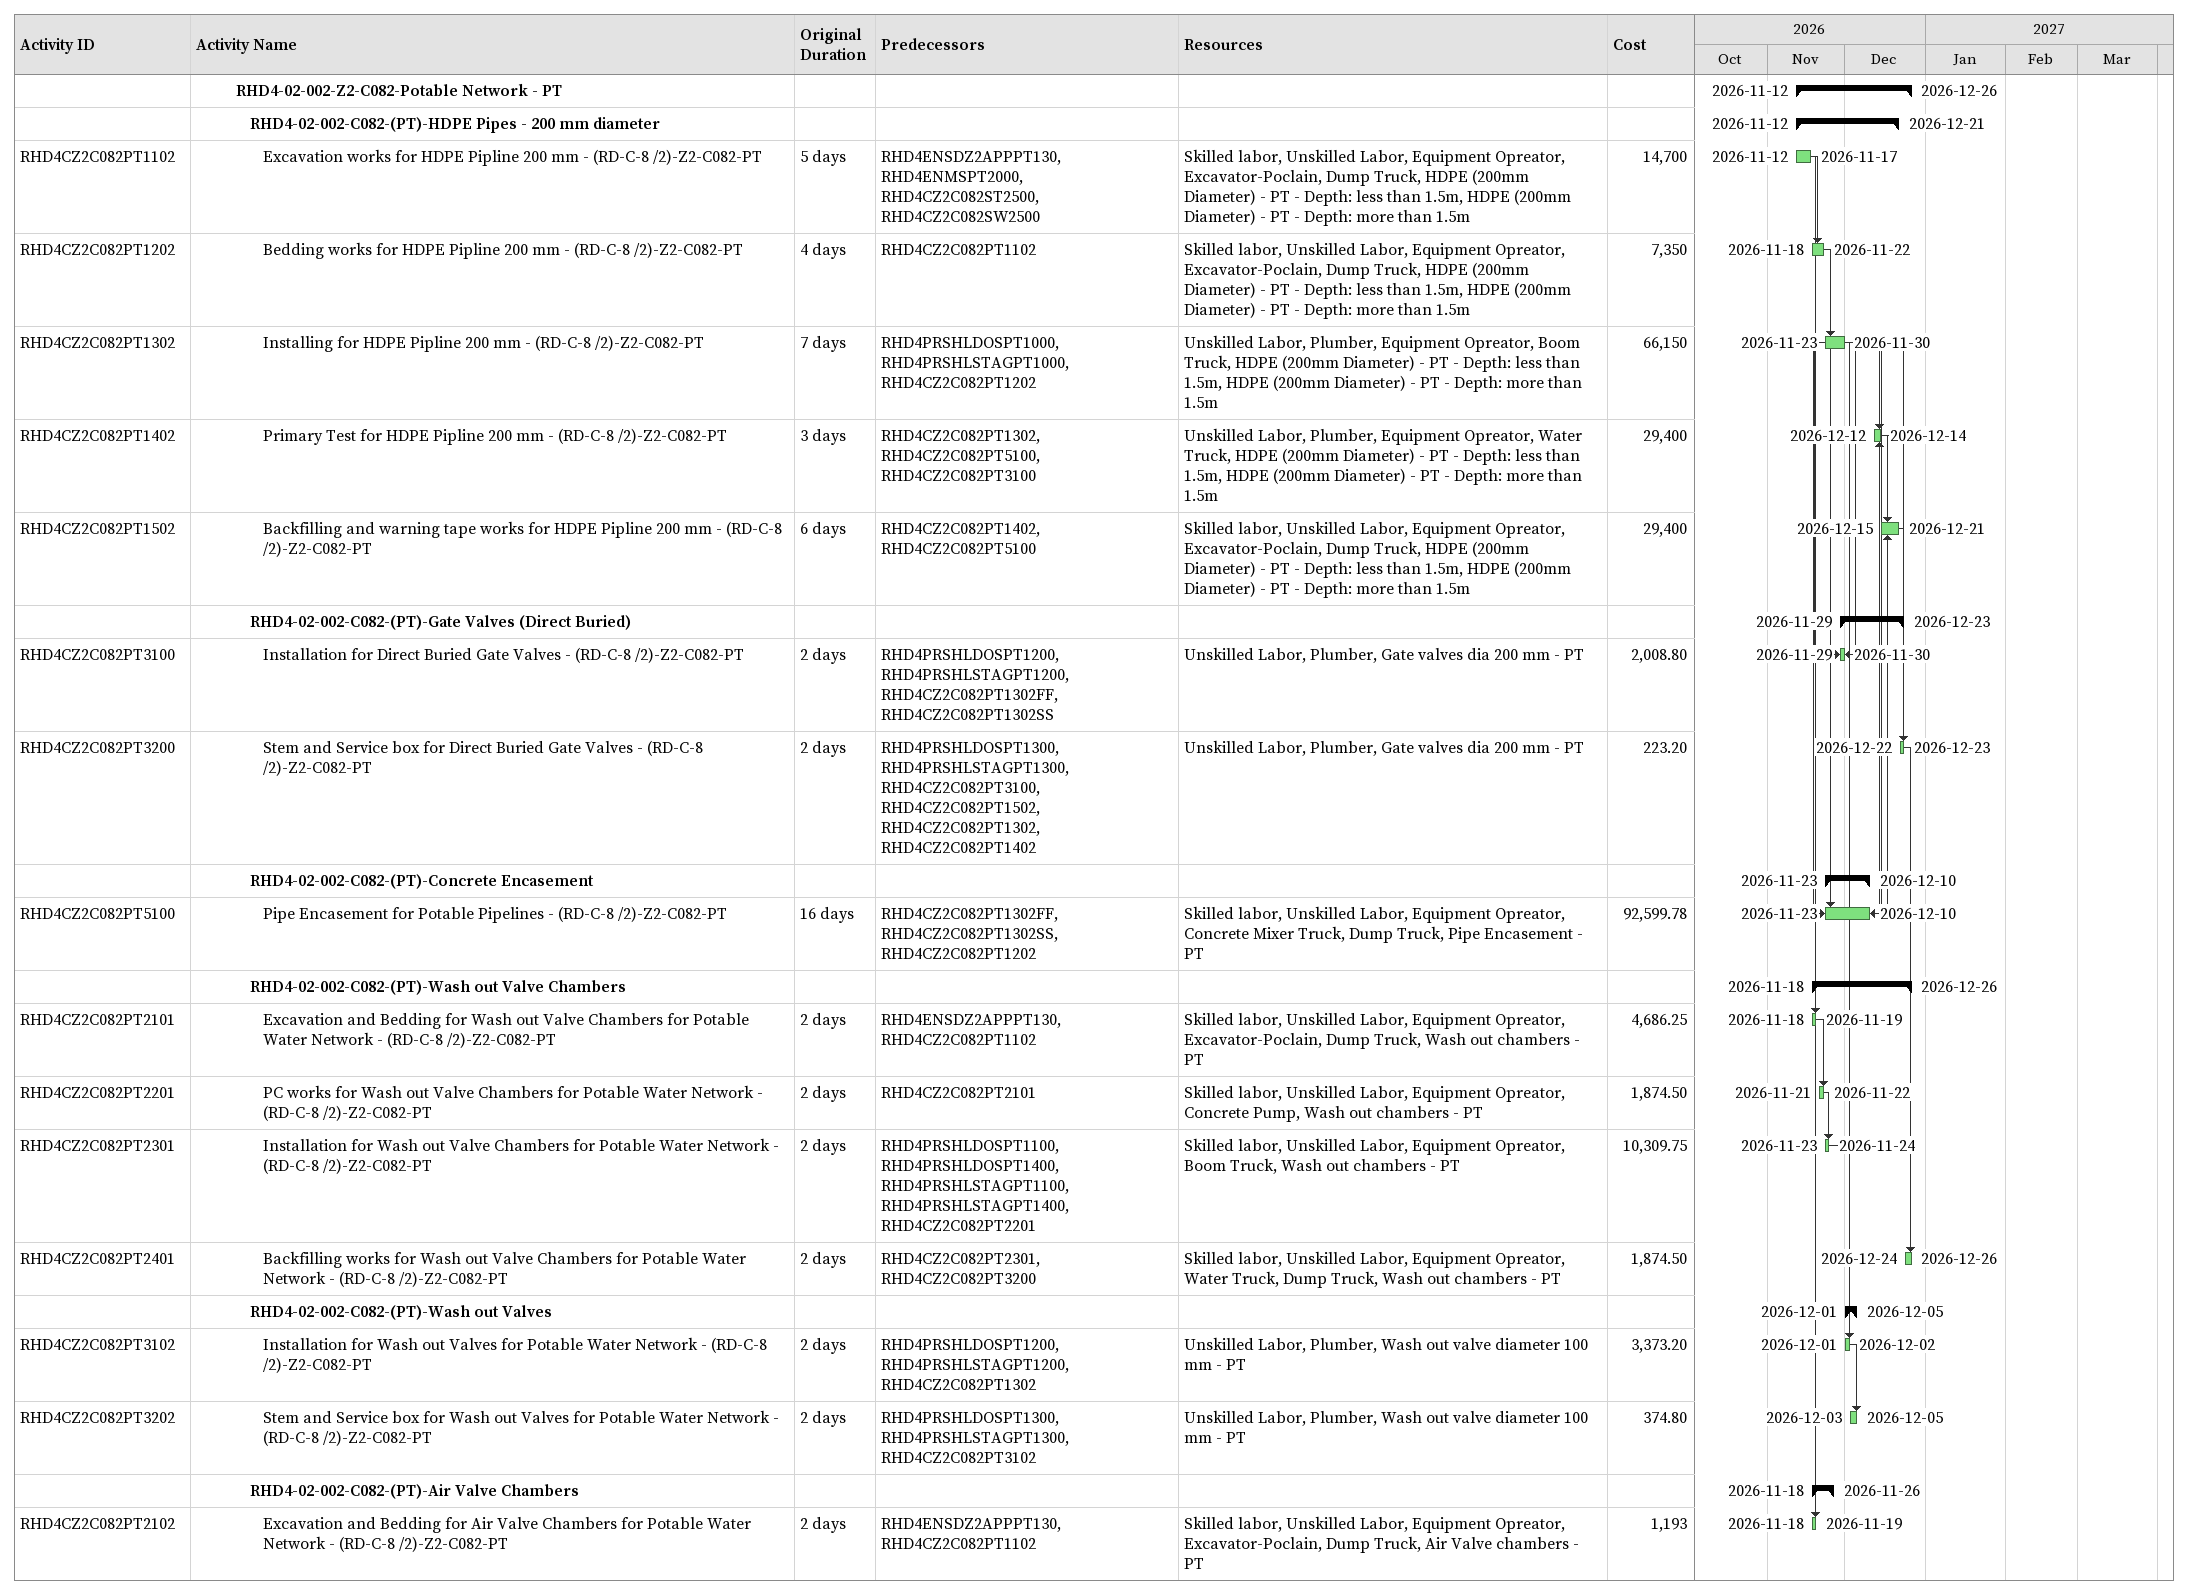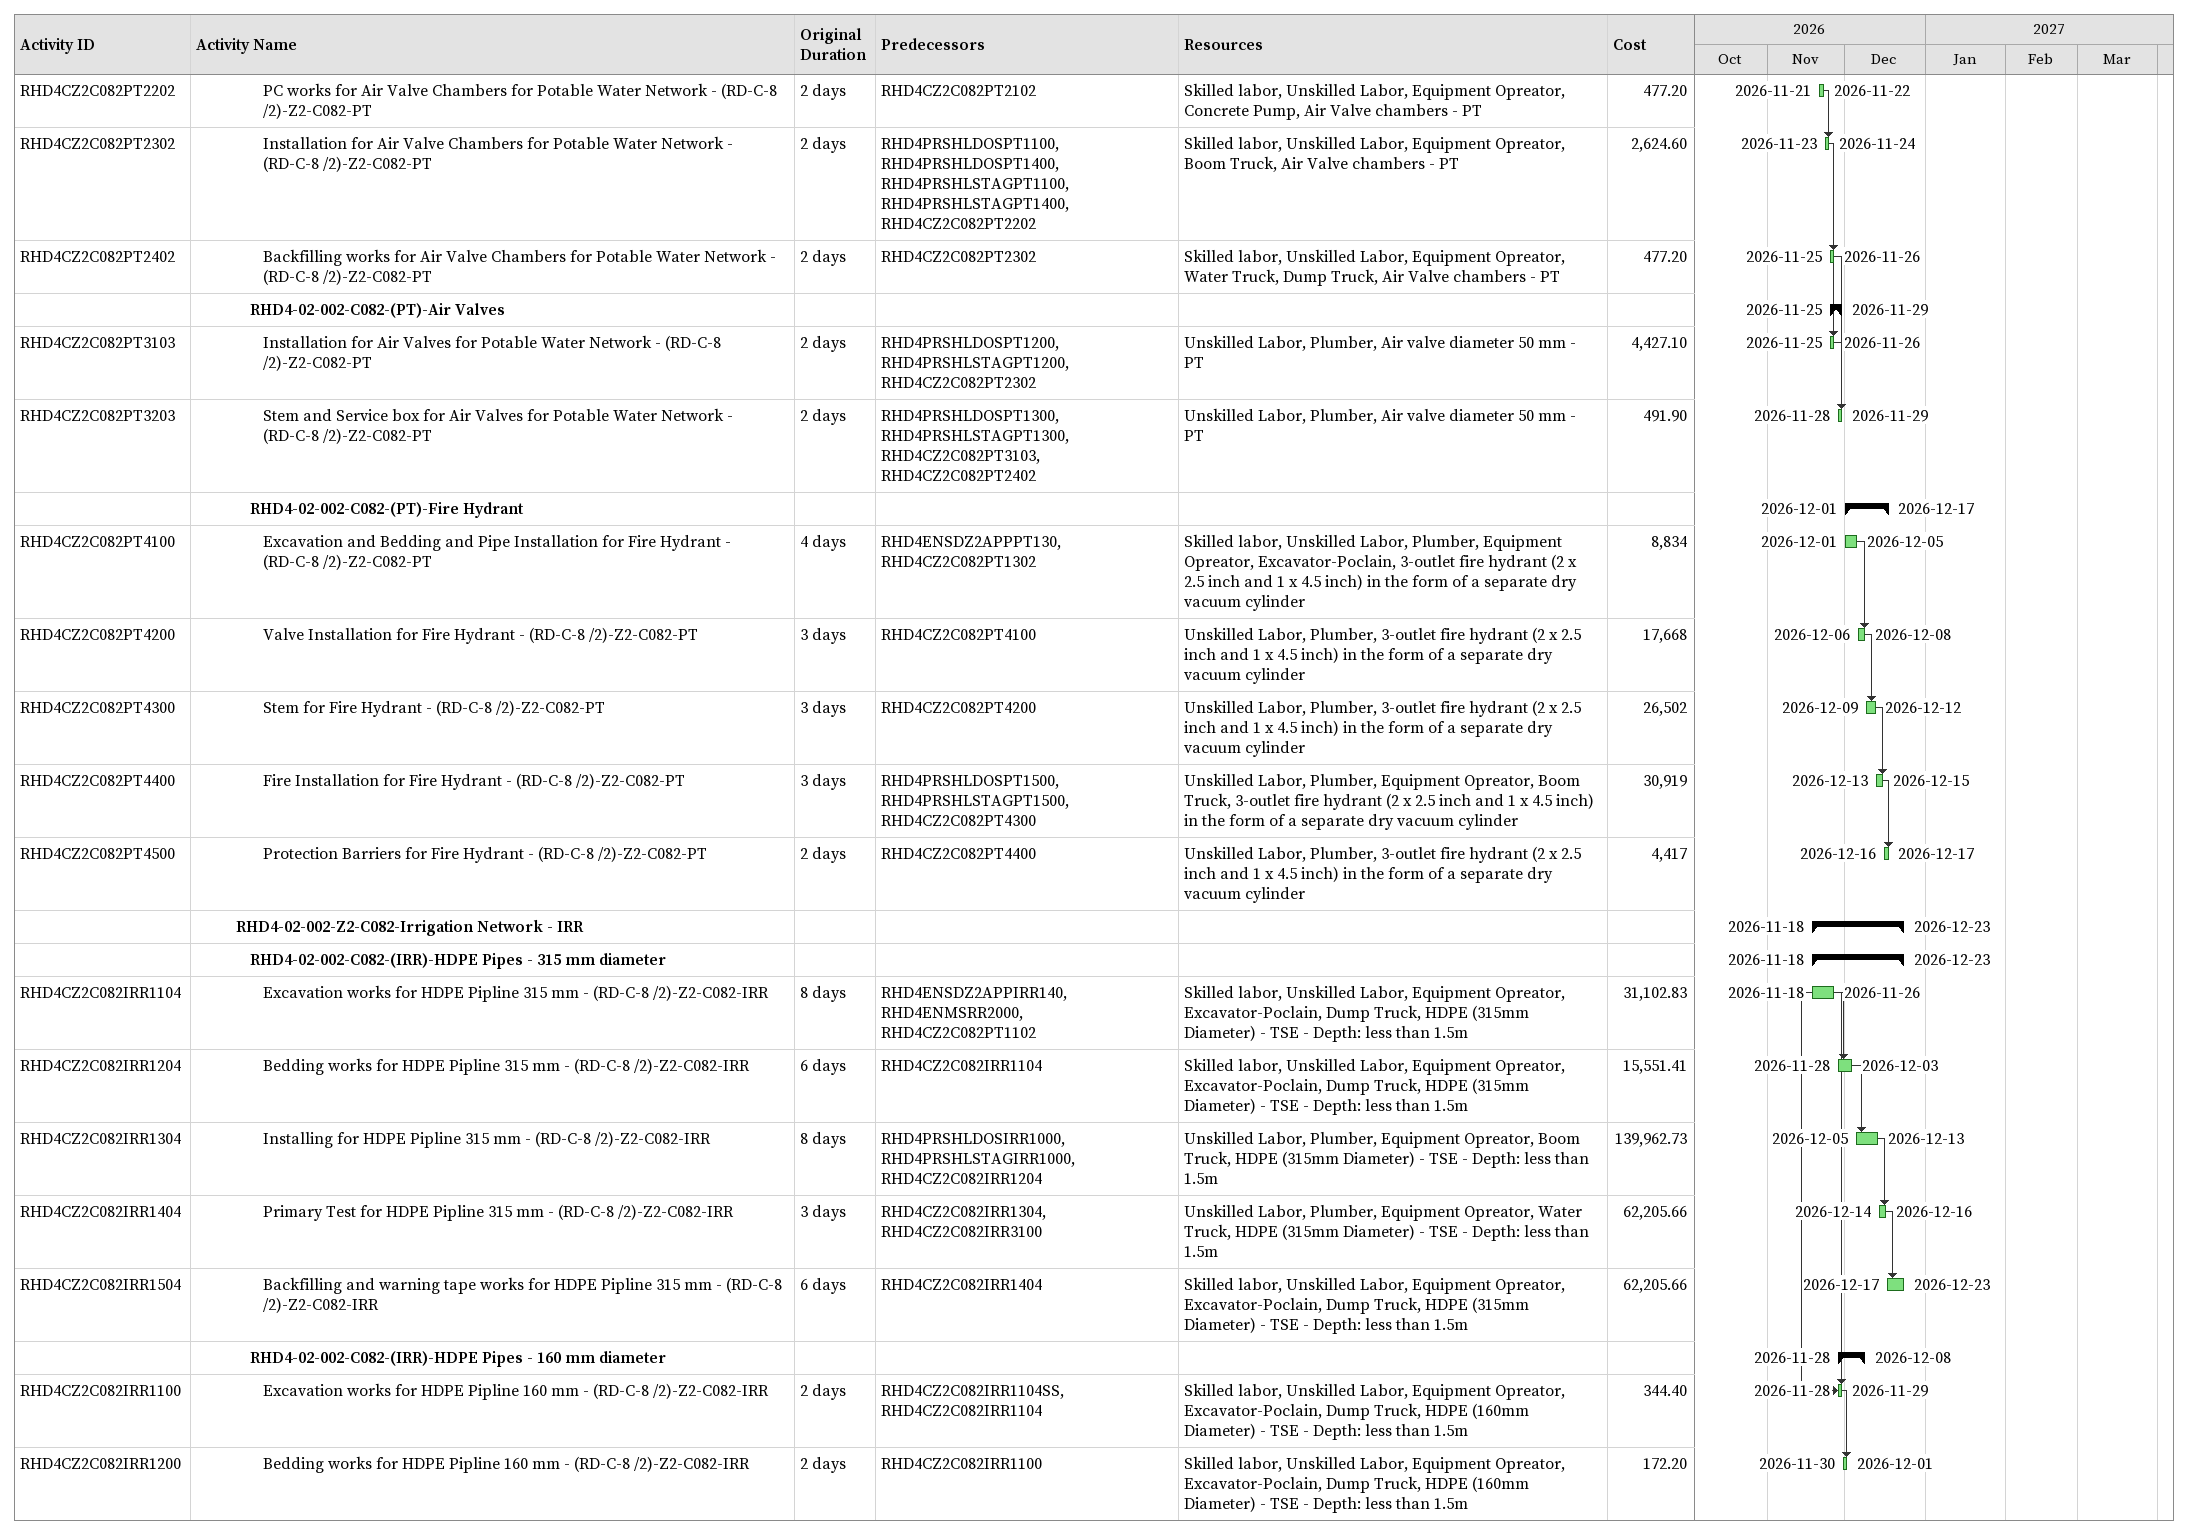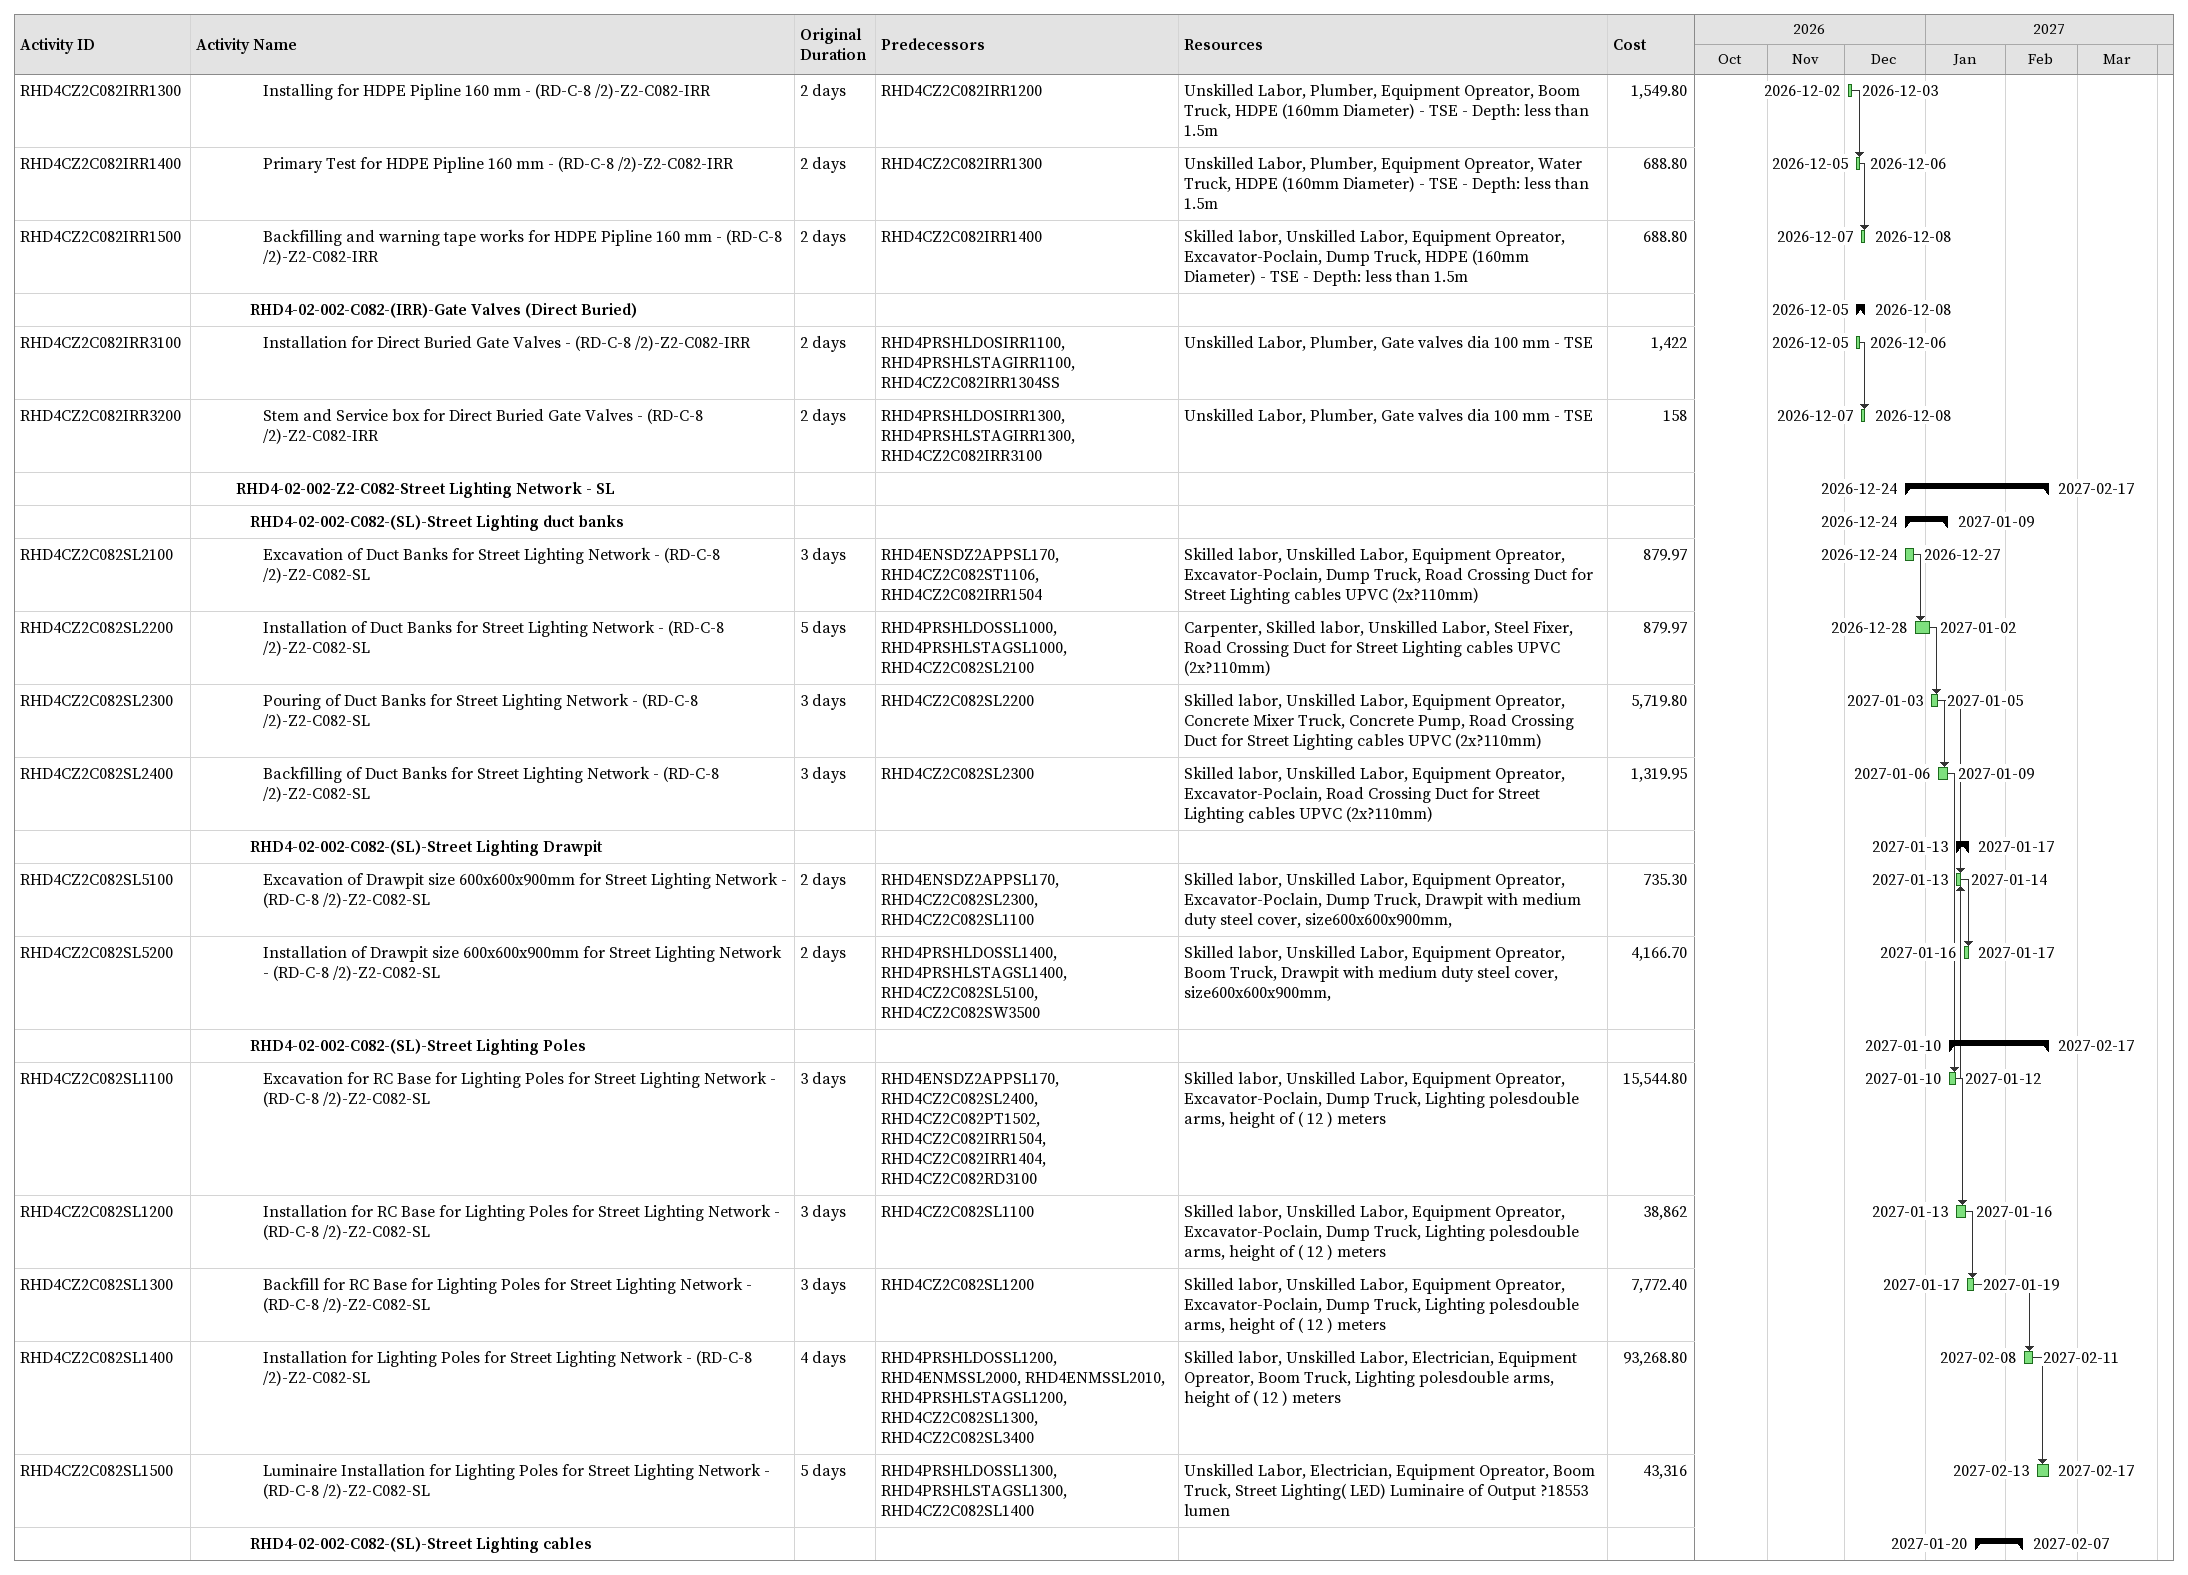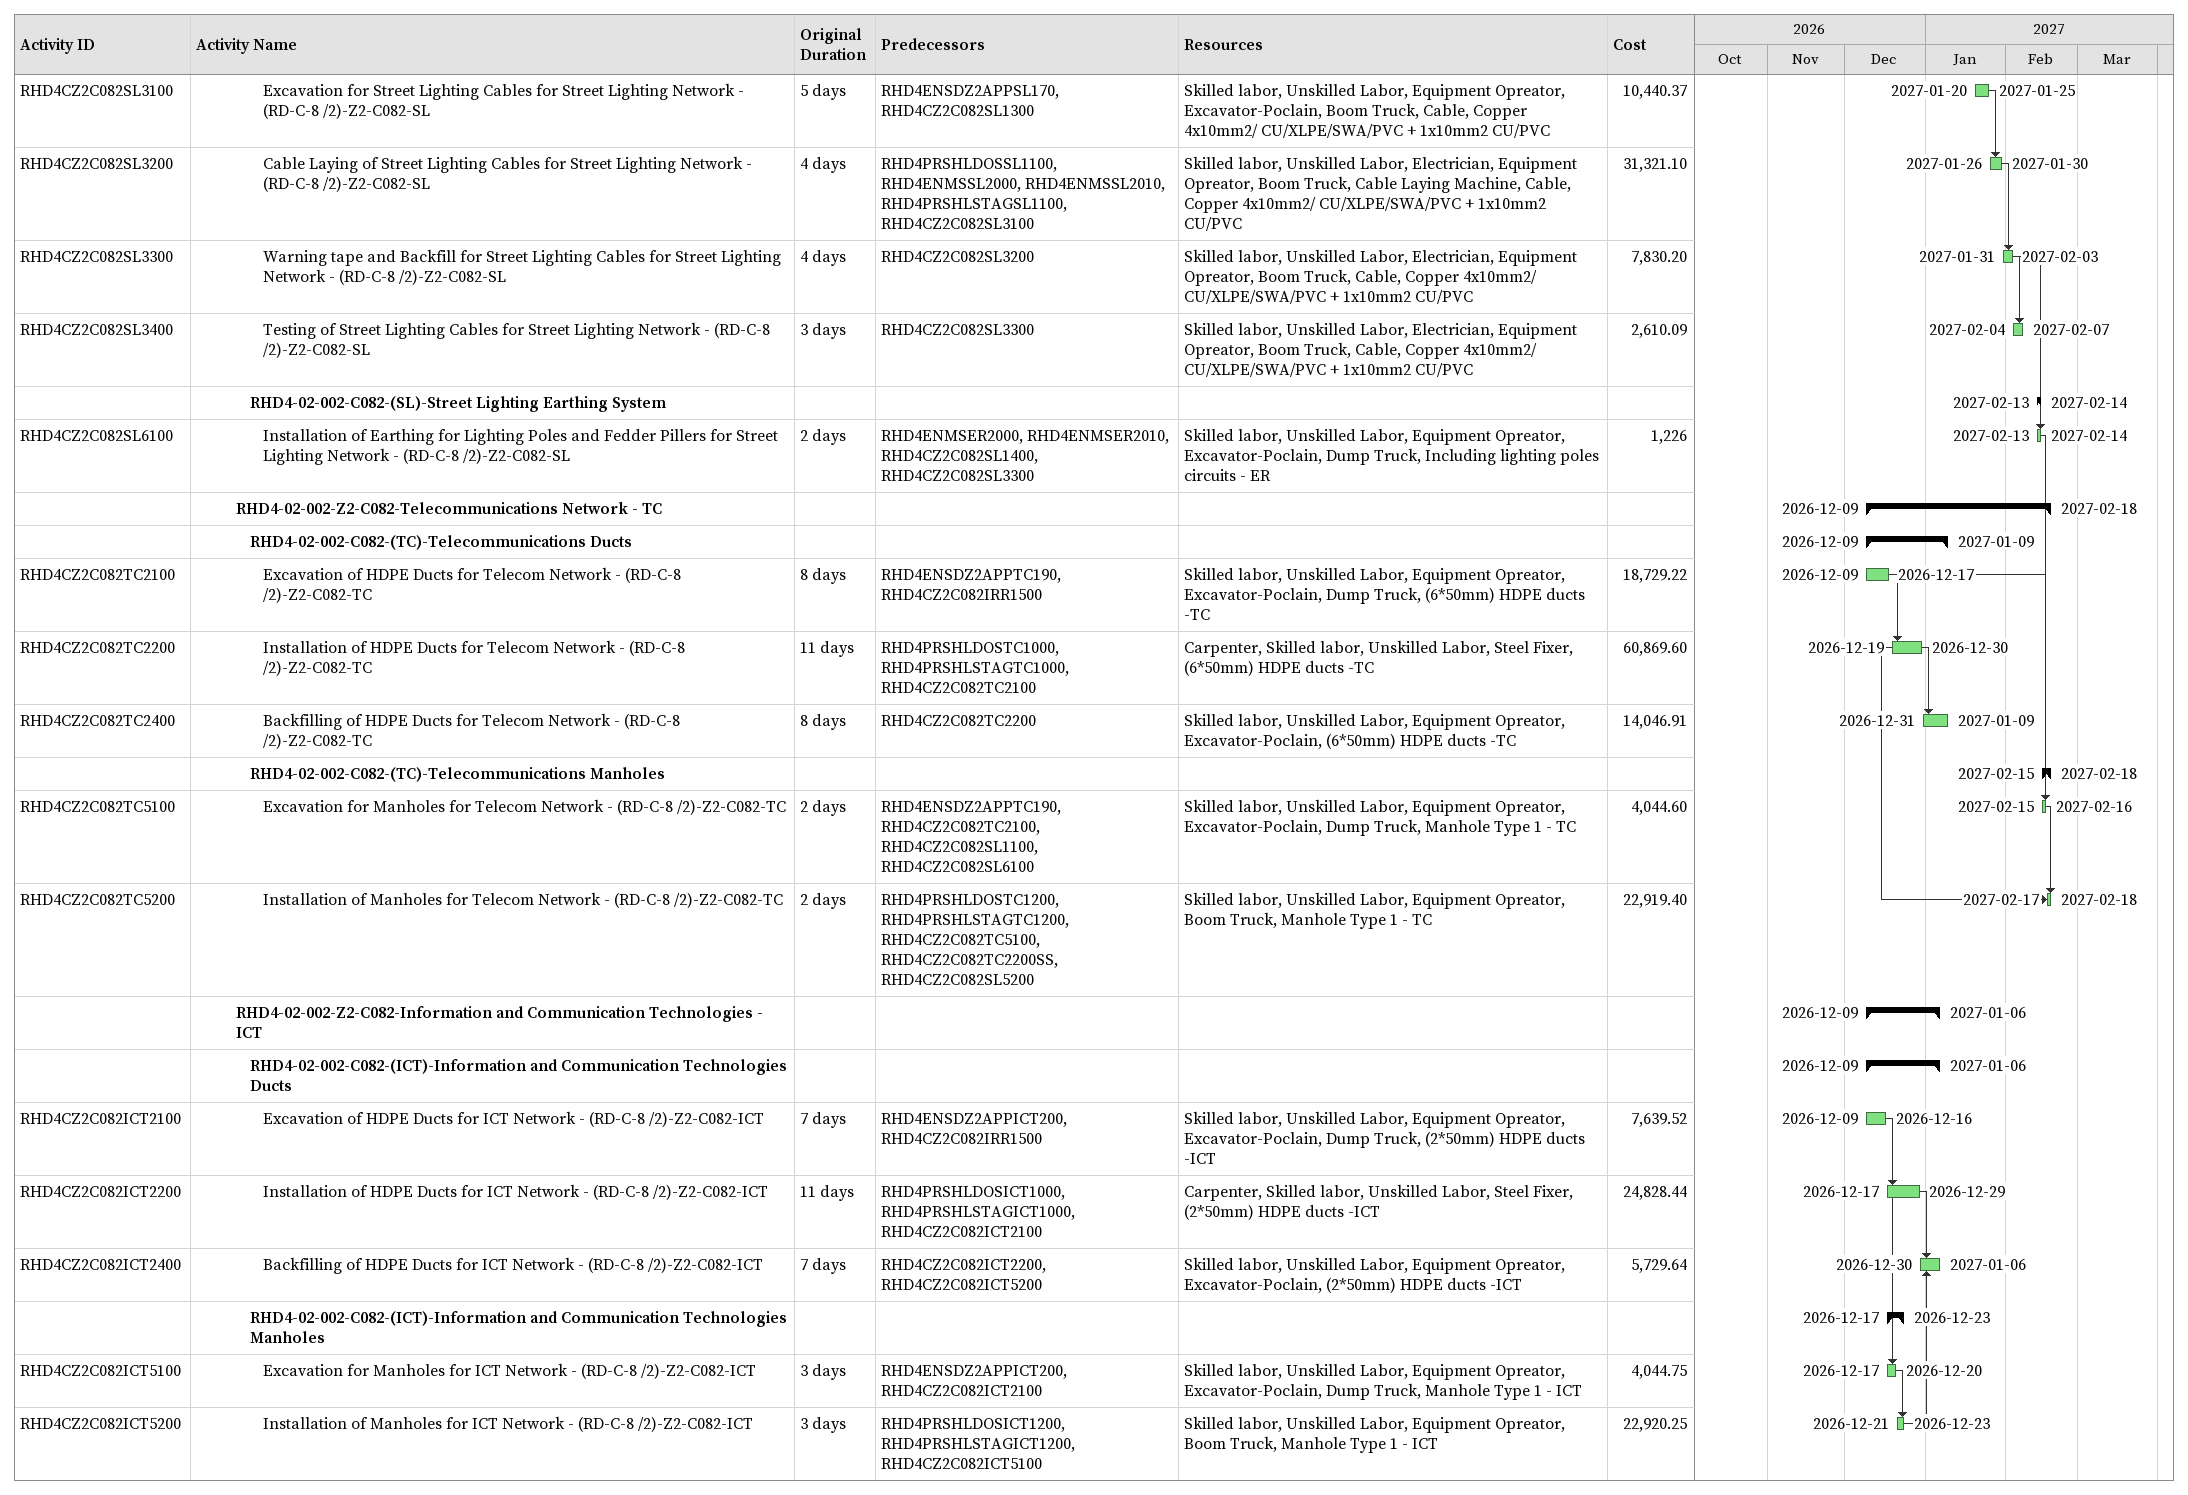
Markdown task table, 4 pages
| ID | Level | Task | Original duration | Start | Finish | Predecessors | Resources | Cost |
|---|---|---|---|---|---|---|---|---|
|  | 4 | **RHD4-02-002-Z2-C082-Potable Network - PT** |  | 2026-11-12 | 2026-12-26 |  |  |  |
|  | 5 | **RHD4-02-002-C082-(PT)-HDPE Pipes - 200 mm diameter** |  | 2026-11-12 | 2026-12-21 |  |  |  |
| RHD4CZ2C082PT1102 | 6 | Excavation works for HDPE Pipline 200 mm - (RD-C-8 /2)-Z2-C082-PT | 5d | 2026-11-12 | 2026-11-17 | RHD4ENSDZ2APPPT130, RHD4ENMSPT2000, RHD4CZ2C082ST2500, RHD4CZ2C082SW2500 | Skilled labor, Unskilled Labor, Equipment Opreator, Excavator-Poclain, Dump Truck, HDPE (200mm Diameter) - PT - Depth: less than 1.5m, HDPE (200mm Diameter) - PT - Depth: more than 1.5m | 14700 |
| RHD4CZ2C082PT1202 | 6 | Bedding works for HDPE Pipline 200 mm - (RD-C-8 /2)-Z2-C082-PT | 4d | 2026-11-18 | 2026-11-22 | RHD4CZ2C082PT1102 | Skilled labor, Unskilled Labor, Equipment Opreator, Excavator-Poclain, Dump Truck, HDPE (200mm Diameter) - PT - Depth: less than 1.5m, HDPE (200mm Diameter) - PT - Depth: more than 1.5m | 7350 |
| RHD4CZ2C082PT1302 | 6 | Installing for HDPE Pipline 200 mm - (RD-C-8 /2)-Z2-C082-PT | 7d | 2026-11-23 | 2026-11-30 | RHD4PRSHLDOSPT1000, RHD4PRSHLSTAGPT1000, RHD4CZ2C082PT1202 | Unskilled Labor, Plumber, Equipment Opreator, Boom Truck, HDPE (200mm Diameter) - PT - Depth: less than 1.5m, HDPE (200mm Diameter) - PT - Depth: more than 1.5m | 66150 |
| RHD4CZ2C082PT1402 | 6 | Primary Test for HDPE Pipline 200 mm - (RD-C-8 /2)-Z2-C082-PT | 3d | 2026-12-12 | 2026-12-14 | RHD4CZ2C082PT1302, RHD4CZ2C082PT5100, RHD4CZ2C082PT3100 | Unskilled Labor, Plumber, Equipment Opreator, Water Truck, HDPE (200mm Diameter) - PT - Depth: less than 1.5m, HDPE (200mm Diameter) - PT - Depth: more than 1.5m | 29400 |
| RHD4CZ2C082PT1502 | 6 | Backfilling and warning tape works for HDPE Pipline 200 mm - (RD-C-8 /2)-Z2-C082-PT | 6d | 2026-12-15 | 2026-12-21 | RHD4CZ2C082PT1402, RHD4CZ2C082PT5100 | Skilled labor, Unskilled Labor, Equipment Opreator, Excavator-Poclain, Dump Truck, HDPE (200mm Diameter) - PT - Depth: less than 1.5m, HDPE (200mm Diameter) - PT - Depth: more than 1.5m | 29400 |
|  | 5 | **RHD4-02-002-C082-(PT)-Gate Valves (Direct Buried)** |  | 2026-11-29 | 2026-12-23 |  |  |  |
| RHD4CZ2C082PT3100 | 6 | Installation for Direct Buried Gate Valves - (RD-C-8 /2)-Z2-C082-PT | 2d | 2026-11-29 | 2026-11-30 | RHD4PRSHLDOSPT1200, RHD4PRSHLSTAGPT1200, RHD4CZ2C082PT1302FF, RHD4CZ2C082PT1302SS | Unskilled Labor, Plumber, Gate valves dia 200 mm - PT | 2008.80 |
| RHD4CZ2C082PT3200 | 6 | Stem and Service box for Direct Buried Gate Valves - (RD-C-8 /2)-Z2-C082-PT | 2d | 2026-12-22 | 2026-12-23 | RHD4PRSHLDOSPT1300, RHD4PRSHLSTAGPT1300, RHD4CZ2C082PT3100, RHD4CZ2C082PT1502, RHD4CZ2C082PT1302, RHD4CZ2C082PT1402 | Unskilled Labor, Plumber, Gate valves dia 200 mm - PT | 223.20 |
|  | 5 | **RHD4-02-002-C082-(PT)-Concrete Encasement** |  | 2026-11-23 | 2026-12-10 |  |  |  |
| RHD4CZ2C082PT5100 | 6 | Pipe Encasement for Potable Pipelines - (RD-C-8 /2)-Z2-C082-PT | 16d | 2026-11-23 | 2026-12-10 | RHD4CZ2C082PT1302FF, RHD4CZ2C082PT1302SS, RHD4CZ2C082PT1202 | Skilled labor, Unskilled Labor, Equipment Opreator, Concrete Mixer Truck, Dump Truck, Pipe Encasement - PT | 92599.78 |
|  | 5 | **RHD4-02-002-C082-(PT)-Wash out Valve Chambers** |  | 2026-11-18 | 2026-12-26 |  |  |  |
| RHD4CZ2C082PT2101 | 6 | Excavation and Bedding for Wash out Valve Chambers for Potable Water Network - (RD-C-8 /2)-Z2-C082-PT | 2d | 2026-11-18 | 2026-11-19 | RHD4ENSDZ2APPPT130, RHD4CZ2C082PT1102 | Skilled labor, Unskilled Labor, Equipment Opreator, Excavator-Poclain, Dump Truck, Wash out chambers - PT | 4686.25 |
| RHD4CZ2C082PT2201 | 6 | PC works for Wash out Valve Chambers for Potable Water Network - (RD-C-8 /2)-Z2-C082-PT | 2d | 2026-11-21 | 2026-11-22 | RHD4CZ2C082PT2101 | Skilled labor, Unskilled Labor, Equipment Opreator, Concrete Pump, Wash out chambers - PT | 1874.50 |
| RHD4CZ2C082PT2301 | 6 | Installation for Wash out Valve Chambers for Potable Water Network - (RD-C-8 /2)-Z2-C082-PT | 2d | 2026-11-23 | 2026-11-24 | RHD4PRSHLDOSPT1100, RHD4PRSHLDOSPT1400, RHD4PRSHLSTAGPT1100, RHD4PRSHLSTAGPT1400, RHD4CZ2C082PT2201 | Skilled labor, Unskilled Labor, Equipment Opreator, Boom Truck, Wash out chambers - PT | 10309.75 |
| RHD4CZ2C082PT2401 | 6 | Backfilling works for Wash out Valve Chambers for Potable Water Network - (RD-C-8 /2)-Z2-C082-PT | 2d | 2026-12-24 | 2026-12-26 | RHD4CZ2C082PT2301, RHD4CZ2C082PT3200 | Skilled labor, Unskilled Labor, Equipment Opreator, Water Truck, Dump Truck, Wash out chambers - PT | 1874.50 |
|  | 5 | **RHD4-02-002-C082-(PT)-Wash out Valves** |  | 2026-12-01 | 2026-12-05 |  |  |  |
| RHD4CZ2C082PT3102 | 6 | Installation for Wash out Valves for Potable Water Network - (RD-C-8 /2)-Z2-C082-PT | 2d | 2026-12-01 | 2026-12-02 | RHD4PRSHLDOSPT1200, RHD4PRSHLSTAGPT1200, RHD4CZ2C082PT1302 | Unskilled Labor, Plumber, Wash out valve diameter 100 mm - PT | 3373.20 |
| RHD4CZ2C082PT3202 | 6 | Stem and Service box for Wash out Valves for Potable Water Network - (RD-C-8 /2)-Z2-C082-PT | 2d | 2026-12-03 | 2026-12-05 | RHD4PRSHLDOSPT1300, RHD4PRSHLSTAGPT1300, RHD4CZ2C082PT3102 | Unskilled Labor, Plumber, Wash out valve diameter 100 mm - PT | 374.80 |
|  | 5 | **RHD4-02-002-C082-(PT)-Air Valve Chambers** |  | 2026-11-18 | 2026-11-26 |  |  |  |
| RHD4CZ2C082PT2102 | 6 | Excavation and Bedding for Air Valve Chambers for Potable Water Network - (RD-C-8 /2)-Z2-C082-PT | 2d | 2026-11-18 | 2026-11-19 | RHD4ENSDZ2APPPT130, RHD4CZ2C082PT1102 | Skilled labor, Unskilled Labor, Equipment Opreator, Excavator-Poclain, Dump Truck, Air Valve chambers - PT | 1193 |
| RHD4CZ2C082PT2202 | 6 | PC works for Air Valve Chambers for Potable Water Network - (RD-C-8 /2)-Z2-C082-PT | 2d | 2026-11-21 | 2026-11-22 | RHD4CZ2C082PT2102 | Skilled labor, Unskilled Labor, Equipment Opreator, Concrete Pump, Air Valve chambers - PT | 477.20 |
| RHD4CZ2C082PT2302 | 6 | Installation for Air Valve Chambers for Potable Water Network - (RD-C-8 /2)-Z2-C082-PT | 2d | 2026-11-23 | 2026-11-24 | RHD4PRSHLDOSPT1100, RHD4PRSHLDOSPT1400, RHD4PRSHLSTAGPT1100, RHD4PRSHLSTAGPT1400, RHD4CZ2C082PT2202 | Skilled labor, Unskilled Labor, Equipment Opreator, Boom Truck, Air Valve chambers - PT | 2624.60 |
| RHD4CZ2C082PT2402 | 6 | Backfilling works for Air Valve Chambers for Potable Water Network - (RD-C-8 /2)-Z2-C082-PT | 2d | 2026-11-25 | 2026-11-26 | RHD4CZ2C082PT2302 | Skilled labor, Unskilled Labor, Equipment Opreator, Water Truck, Dump Truck, Air Valve chambers - PT | 477.20 |
|  | 5 | **RHD4-02-002-C082-(PT)-Air Valves** |  | 2026-11-25 | 2026-11-29 |  |  |  |
| RHD4CZ2C082PT3103 | 6 | Installation for Air Valves for Potable Water Network - (RD-C-8 /2)-Z2-C082-PT | 2d | 2026-11-25 | 2026-11-26 | RHD4PRSHLDOSPT1200, RHD4PRSHLSTAGPT1200, RHD4CZ2C082PT2302 | Unskilled Labor, Plumber, Air valve diameter 50 mm - PT | 4427.10 |
| RHD4CZ2C082PT3203 | 6 | Stem and Service box for Air Valves for Potable Water Network - (RD-C-8 /2)-Z2-C082-PT | 2d | 2026-11-28 | 2026-11-29 | RHD4PRSHLDOSPT1300, RHD4PRSHLSTAGPT1300, RHD4CZ2C082PT3103, RHD4CZ2C082PT2402 | Unskilled Labor, Plumber, Air valve diameter 50 mm - PT | 491.90 |
|  | 5 | **RHD4-02-002-C082-(PT)-Fire Hydrant** |  | 2026-12-01 | 2026-12-17 |  |  |  |
| RHD4CZ2C082PT4100 | 6 | Excavation and Bedding and Pipe Installation for Fire Hydrant - (RD-C-8 /2)-Z2-C082-PT | 4d | 2026-12-01 | 2026-12-05 | RHD4ENSDZ2APPPT130, RHD4CZ2C082PT1302 | Skilled labor, Unskilled Labor, Plumber, Equipment Opreator, Excavator-Poclain, 3-outlet fire hydrant (2 x 2.5 inch and 1 x 4.5 inch) in the form of a separate dry vacuum cylinder | 8834 |
| RHD4CZ2C082PT4200 | 6 | Valve Installation for Fire Hydrant - (RD-C-8 /2)-Z2-C082-PT | 3d | 2026-12-06 | 2026-12-08 | RHD4CZ2C082PT4100 | Unskilled Labor, Plumber, 3-outlet fire hydrant (2 x 2.5 inch and 1 x 4.5 inch) in the form of a separate dry vacuum cylinder | 17668 |
| RHD4CZ2C082PT4300 | 6 | Stem for Fire Hydrant - (RD-C-8 /2)-Z2-C082-PT | 3d | 2026-12-09 | 2026-12-12 | RHD4CZ2C082PT4200 | Unskilled Labor, Plumber, 3-outlet fire hydrant (2 x 2.5 inch and 1 x 4.5 inch) in the form of a separate dry vacuum cylinder | 26502 |
| RHD4CZ2C082PT4400 | 6 | Fire Installation for Fire Hydrant - (RD-C-8 /2)-Z2-C082-PT | 3d | 2026-12-13 | 2026-12-15 | RHD4PRSHLDOSPT1500, RHD4PRSHLSTAGPT1500, RHD4CZ2C082PT4300 | Unskilled Labor, Plumber, Equipment Opreator, Boom Truck, 3-outlet fire hydrant (2 x 2.5 inch and 1 x 4.5 inch) in the form of a separate dry vacuum cylinder | 30919 |
| RHD4CZ2C082PT4500 | 6 | Protection Barriers for Fire Hydrant - (RD-C-8 /2)-Z2-C082-PT | 2d | 2026-12-16 | 2026-12-17 | RHD4CZ2C082PT4400 | Unskilled Labor, Plumber, 3-outlet fire hydrant (2 x 2.5 inch and 1 x 4.5 inch) in the form of a separate dry vacuum cylinder | 4417 |
|  | 4 | **RHD4-02-002-Z2-C082-Irrigation Network - IRR** |  | 2026-11-18 | 2026-12-23 |  |  |  |
|  | 5 | **RHD4-02-002-C082-(IRR)-HDPE Pipes - 315 mm diameter** |  | 2026-11-18 | 2026-12-23 |  |  |  |
| RHD4CZ2C082IRR1104 | 6 | Excavation works for HDPE Pipline 315 mm - (RD-C-8 /2)-Z2-C082-IRR | 8d | 2026-11-18 | 2026-11-26 | RHD4ENSDZ2APPIRR140, RHD4ENMSRR2000, RHD4CZ2C082PT1102 | Skilled labor, Unskilled Labor, Equipment Opreator, Excavator-Poclain, Dump Truck, HDPE (315mm Diameter) - TSE - Depth: less than 1.5m | 31102.83 |
| RHD4CZ2C082IRR1204 | 6 | Bedding works for HDPE Pipline 315 mm - (RD-C-8 /2)-Z2-C082-IRR | 6d | 2026-11-28 | 2026-12-03 | RHD4CZ2C082IRR1104 | Skilled labor, Unskilled Labor, Equipment Opreator, Excavator-Poclain, Dump Truck, HDPE (315mm Diameter) - TSE - Depth: less than 1.5m | 15551.41 |
| RHD4CZ2C082IRR1304 | 6 | Installing for HDPE Pipline 315 mm - (RD-C-8 /2)-Z2-C082-IRR | 8d | 2026-12-05 | 2026-12-13 | RHD4PRSHLDOSIRR1000, RHD4PRSHLSTAGIRR1000, RHD4CZ2C082IRR1204 | Unskilled Labor, Plumber, Equipment Opreator, Boom Truck, HDPE (315mm Diameter) - TSE - Depth: less than 1.5m | 139962.73 |
| RHD4CZ2C082IRR1404 | 6 | Primary Test for HDPE Pipline 315 mm - (RD-C-8 /2)-Z2-C082-IRR | 3d | 2026-12-14 | 2026-12-16 | RHD4CZ2C082IRR1304, RHD4CZ2C082IRR3100 | Unskilled Labor, Plumber, Equipment Opreator, Water Truck, HDPE (315mm Diameter) - TSE - Depth: less than 1.5m | 62205.66 |
| RHD4CZ2C082IRR1504 | 6 | Backfilling and warning tape works for HDPE Pipline 315 mm - (RD-C-8 /2)-Z2-C082-IRR | 6d | 2026-12-17 | 2026-12-23 | RHD4CZ2C082IRR1404 | Skilled labor, Unskilled Labor, Equipment Opreator, Excavator-Poclain, Dump Truck, HDPE (315mm Diameter) - TSE - Depth: less than 1.5m | 62205.66 |
|  | 5 | **RHD4-02-002-C082-(IRR)-HDPE Pipes - 160 mm diameter** |  | 2026-11-28 | 2026-12-08 |  |  |  |
| RHD4CZ2C082IRR1100 | 6 | Excavation works for HDPE Pipline 160 mm - (RD-C-8 /2)-Z2-C082-IRR | 2d | 2026-11-28 | 2026-11-29 | RHD4CZ2C082IRR1104SS, RHD4CZ2C082IRR1104 | Skilled labor, Unskilled Labor, Equipment Opreator, Excavator-Poclain, Dump Truck, HDPE (160mm Diameter) - TSE - Depth: less than 1.5m | 344.40 |
| RHD4CZ2C082IRR1200 | 6 | Bedding works for HDPE Pipline 160 mm - (RD-C-8 /2)-Z2-C082-IRR | 2d | 2026-11-30 | 2026-12-01 | RHD4CZ2C082IRR1100 | Skilled labor, Unskilled Labor, Equipment Opreator, Excavator-Poclain, Dump Truck, HDPE (160mm Diameter) - TSE - Depth: less than 1.5m | 172.20 |
| RHD4CZ2C082IRR1300 | 6 | Installing for HDPE Pipline 160 mm - (RD-C-8 /2)-Z2-C082-IRR | 2d | 2026-12-02 | 2026-12-03 | RHD4CZ2C082IRR1200 | Unskilled Labor, Plumber, Equipment Opreator, Boom Truck, HDPE (160mm Diameter) - TSE - Depth: less than 1.5m | 1549.80 |
| RHD4CZ2C082IRR1400 | 6 | Primary Test for HDPE Pipline 160 mm - (RD-C-8 /2)-Z2-C082-IRR | 2d | 2026-12-05 | 2026-12-06 | RHD4CZ2C082IRR1300 | Unskilled Labor, Plumber, Equipment Opreator, Water Truck, HDPE (160mm Diameter) - TSE - Depth: less than 1.5m | 688.80 |
| RHD4CZ2C082IRR1500 | 6 | Backfilling and warning tape works for HDPE Pipline 160 mm - (RD-C-8 /2)-Z2-C082-IRR | 2d | 2026-12-07 | 2026-12-08 | RHD4CZ2C082IRR1400 | Skilled labor, Unskilled Labor, Equipment Opreator, Excavator-Poclain, Dump Truck, HDPE (160mm Diameter) - TSE - Depth: less than 1.5m | 688.80 |
|  | 5 | **RHD4-02-002-C082-(IRR)-Gate Valves (Direct Buried)** |  | 2026-12-05 | 2026-12-08 |  |  |  |
| RHD4CZ2C082IRR3100 | 6 | Installation for Direct Buried Gate Valves - (RD-C-8 /2)-Z2-C082-IRR | 2d | 2026-12-05 | 2026-12-06 | RHD4PRSHLDOSIRR1100, RHD4PRSHLSTAGIRR1100, RHD4CZ2C082IRR1304SS | Unskilled Labor, Plumber, Gate valves dia 100 mm - TSE | 1422 |
| RHD4CZ2C082IRR3200 | 6 | Stem and Service box for Direct Buried Gate Valves - (RD-C-8 /2)-Z2-C082-IRR | 2d | 2026-12-07 | 2026-12-08 | RHD4PRSHLDOSIRR1300, RHD4PRSHLSTAGIRR1300, RHD4CZ2C082IRR3100 | Unskilled Labor, Plumber, Gate valves dia 100 mm - TSE | 158 |
|  | 4 | **RHD4-02-002-Z2-C082-Street Lighting Network - SL** |  | 2026-12-24 | 2027-02-17 |  |  |  |
|  | 5 | **RHD4-02-002-C082-(SL)-Street Lighting duct banks** |  | 2026-12-24 | 2027-01-09 |  |  |  |
| RHD4CZ2C082SL2100 | 6 | Excavation of Duct Banks for Street Lighting Network - (RD-C-8 /2)-Z2-C082-SL | 3d | 2026-12-24 | 2026-12-27 | RHD4ENSDZ2APPSL170, RHD4CZ2C082ST1106, RHD4CZ2C082IRR1504 | Skilled labor, Unskilled Labor, Equipment Opreator, Excavator-Poclain, Dump Truck, Road Crossing Duct for Street Lighting cables UPVC (2x?110mm) | 879.97 |
| RHD4CZ2C082SL2200 | 6 | Installation of Duct Banks for Street Lighting Network - (RD-C-8 /2)-Z2-C082-SL | 5d | 2026-12-28 | 2027-01-02 | RHD4PRSHLDOSSL1000, RHD4PRSHLSTAGSL1000, RHD4CZ2C082SL2100 | Carpenter, Skilled labor, Unskilled Labor, Steel Fixer, Road Crossing Duct for Street Lighting cables UPVC (2x?110mm) | 879.97 |
| RHD4CZ2C082SL2300 | 6 | Pouring of Duct Banks for Street Lighting Network - (RD-C-8 /2)-Z2-C082-SL | 3d | 2027-01-03 | 2027-01-05 | RHD4CZ2C082SL2200 | Skilled labor, Unskilled Labor, Equipment Opreator, Concrete Mixer Truck, Concrete Pump, Road Crossing Duct for Street Lighting cables UPVC (2x?110mm) | 5719.80 |
| RHD4CZ2C082SL2400 | 6 | Backfilling of Duct Banks for Street Lighting Network - (RD-C-8 /2)-Z2-C082-SL | 3d | 2027-01-06 | 2027-01-09 | RHD4CZ2C082SL2300 | Skilled labor, Unskilled Labor, Equipment Opreator, Excavator-Poclain, Road Crossing Duct for Street Lighting cables UPVC (2x?110mm) | 1319.95 |
|  | 5 | **RHD4-02-002-C082-(SL)-Street Lighting Drawpit** |  | 2027-01-13 | 2027-01-17 |  |  |  |
| RHD4CZ2C082SL5100 | 6 | Excavation of Drawpit size 600x600x900mm for Street Lighting Network - (RD-C-8 /2)-Z2-C082-SL | 2d | 2027-01-13 | 2027-01-14 | RHD4ENSDZ2APPSL170, RHD4CZ2C082SL2300, RHD4CZ2C082SL1100 | Skilled labor, Unskilled Labor, Equipment Opreator, Excavator-Poclain, Dump Truck, Drawpit with medium duty steel cover, size600x600x900mm, | 735.30 |
| RHD4CZ2C082SL5200 | 6 | Installation of Drawpit size 600x600x900mm for Street Lighting Network - (RD-C-8 /2)-Z2-C082-SL | 2d | 2027-01-16 | 2027-01-17 | RHD4PRSHLDOSSL1400, RHD4PRSHLSTAGSL1400, RHD4CZ2C082SL5100, RHD4CZ2C082SW3500 | Skilled labor, Unskilled Labor, Equipment Opreator, Boom Truck, Drawpit with medium duty steel cover, size600x600x900mm, | 4166.70 |
|  | 5 | **RHD4-02-002-C082-(SL)-Street Lighting Poles** |  | 2027-01-10 | 2027-02-17 |  |  |  |
| RHD4CZ2C082SL1100 | 6 | Excavation for RC Base for Lighting Poles for Street Lighting Network - (RD-C-8 /2)-Z2-C082-SL | 3d | 2027-01-10 | 2027-01-12 | RHD4ENSDZ2APPSL170, RHD4CZ2C082SL2400, RHD4CZ2C082PT1502, RHD4CZ2C082IRR1504, RHD4CZ2C082IRR1404, RHD4CZ2C082RD3100 | Skilled labor, Unskilled Labor, Equipment Opreator, Excavator-Poclain, Dump Truck, Lighting polesdouble arms, height of ( 12 ) meters | 15544.80 |
| RHD4CZ2C082SL1200 | 6 | Installation for RC Base for Lighting Poles for Street Lighting Network - (RD-C-8 /2)-Z2-C082-SL | 3d | 2027-01-13 | 2027-01-16 | RHD4CZ2C082SL1100 | Skilled labor, Unskilled Labor, Equipment Opreator, Excavator-Poclain, Dump Truck, Lighting polesdouble arms, height of ( 12 ) meters | 38862 |
| RHD4CZ2C082SL1300 | 6 | Backfill for RC Base for Lighting Poles for Street Lighting Network - (RD-C-8 /2)-Z2-C082-SL | 3d | 2027-01-17 | 2027-01-19 | RHD4CZ2C082SL1200 | Skilled labor, Unskilled Labor, Equipment Opreator, Excavator-Poclain, Dump Truck, Lighting polesdouble arms, height of ( 12 ) meters | 7772.40 |
| RHD4CZ2C082SL1400 | 6 | Installation for Lighting Poles for Street Lighting Network - (RD-C-8 /2)-Z2-C082-SL | 4d | 2027-02-08 | 2027-02-11 | RHD4PRSHLDOSSL1200, RHD4ENMSSL2000, RHD4ENMSSL2010, RHD4PRSHLSTAGSL1200, RHD4CZ2C082SL1300, RHD4CZ2C082SL3400 | Skilled labor, Unskilled Labor, Electrician, Equipment Opreator, Boom Truck, Lighting polesdouble arms, height of ( 12 ) meters | 93268.80 |
| RHD4CZ2C082SL1500 | 6 | Luminaire Installation for Lighting Poles for Street Lighting Network - (RD-C-8 /2)-Z2-C082-SL | 5d | 2027-02-13 | 2027-02-17 | RHD4PRSHLDOSSL1300, RHD4PRSHLSTAGSL1300, RHD4CZ2C082SL1400 | Unskilled Labor, Electrician, Equipment Opreator, Boom Truck, Street Lighting( LED) Luminaire of Output ?18553 lumen | 43316 |
|  | 5 | **RHD4-02-002-C082-(SL)-Street Lighting cables** |  | 2027-01-20 | 2027-02-07 |  |  |  |
| RHD4CZ2C082SL3100 | 6 | Excavation for Street Lighting Cables for Street Lighting Network - (RD-C-8 /2)-Z2-C082-SL | 5d | 2027-01-20 | 2027-01-25 | RHD4ENSDZ2APPSL170, RHD4CZ2C082SL1300 | Skilled labor, Unskilled Labor, Equipment Opreator, Excavator-Poclain, Boom Truck, Cable, Copper 4x10mm2/ CU/XLPE/SWA/PVC + 1x10mm2 CU/PVC | 10440.37 |
| RHD4CZ2C082SL3200 | 6 | Cable Laying of Street Lighting Cables for Street Lighting Network - (RD-C-8 /2)-Z2-C082-SL | 4d | 2027-01-26 | 2027-01-30 | RHD4PRSHLDOSSL1100, RHD4ENMSSL2000, RHD4ENMSSL2010, RHD4PRSHLSTAGSL1100, RHD4CZ2C082SL3100 | Skilled labor, Unskilled Labor, Electrician, Equipment Opreator, Boom Truck, Cable Laying Machine, Cable, Copper 4x10mm2/ CU/XLPE/SWA/PVC + 1x10mm2 CU/PVC | 31321.10 |
| RHD4CZ2C082SL3300 | 6 | Warning tape and Backfill for Street Lighting Cables for Street Lighting Network - (RD-C-8 /2)-Z2-C082-SL | 4d | 2027-01-31 | 2027-02-03 | RHD4CZ2C082SL3200 | Skilled labor, Unskilled Labor, Electrician, Equipment Opreator, Boom Truck, Cable, Copper 4x10mm2/ CU/XLPE/SWA/PVC + 1x10mm2 CU/PVC | 7830.20 |
| RHD4CZ2C082SL3400 | 6 | Testing of Street Lighting Cables for Street Lighting Network - (RD-C-8 /2)-Z2-C082-SL | 3d | 2027-02-04 | 2027-02-07 | RHD4CZ2C082SL3300 | Skilled labor, Unskilled Labor, Electrician, Equipment Opreator, Boom Truck, Cable, Copper 4x10mm2/ CU/XLPE/SWA/PVC + 1x10mm2 CU/PVC | 2610.09 |
|  | 5 | **RHD4-02-002-C082-(SL)-Street Lighting Earthing System** |  | 2027-02-13 | 2027-02-14 |  |  |  |
| RHD4CZ2C082SL6100 | 6 | Installation of Earthing for Lighting Poles and Fedder Pillers for Street Lighting Network - (RD-C-8 /2)-Z2-C082-SL | 2d | 2027-02-13 | 2027-02-14 | RHD4ENMSER2000, RHD4ENMSER2010, RHD4CZ2C082SL1400, RHD4CZ2C082SL3300 | Skilled labor, Unskilled Labor, Equipment Opreator, Excavator-Poclain, Dump Truck, Including lighting poles circuits - ER | 1226 |
|  | 4 | **RHD4-02-002-Z2-C082-Telecommunications Network - TC** |  | 2026-12-09 | 2027-02-18 |  |  |  |
|  | 5 | **RHD4-02-002-C082-(TC)-Telecommunications Ducts** |  | 2026-12-09 | 2027-01-09 |  |  |  |
| RHD4CZ2C082TC2100 | 6 | Excavation of HDPE Ducts for Telecom Network - (RD-C-8 /2)-Z2-C082-TC | 8d | 2026-12-09 | 2026-12-17 | RHD4ENSDZ2APPTC190, RHD4CZ2C082IRR1500 | Skilled labor, Unskilled Labor, Equipment Opreator, Excavator-Poclain, Dump Truck, (6*50mm) HDPE ducts -TC | 18729.22 |
| RHD4CZ2C082TC2200 | 6 | Installation of HDPE Ducts for Telecom Network - (RD-C-8 /2)-Z2-C082-TC | 11d | 2026-12-19 | 2026-12-30 | RHD4PRSHLDOSTC1000, RHD4PRSHLSTAGTC1000, RHD4CZ2C082TC2100 | Carpenter, Skilled labor, Unskilled Labor, Steel Fixer, (6*50mm) HDPE ducts -TC | 60869.60 |
| RHD4CZ2C082TC2400 | 6 | Backfilling of HDPE Ducts for Telecom Network - (RD-C-8 /2)-Z2-C082-TC | 8d | 2026-12-31 | 2027-01-09 | RHD4CZ2C082TC2200 | Skilled labor, Unskilled Labor, Equipment Opreator, Excavator-Poclain, (6*50mm) HDPE ducts -TC | 14046.91 |
|  | 5 | **RHD4-02-002-C082-(TC)-Telecommunications Manholes** |  | 2027-02-15 | 2027-02-18 |  |  |  |
| RHD4CZ2C082TC5100 | 6 | Excavation for Manholes for Telecom Network - (RD-C-8 /2)-Z2-C082-TC | 2d | 2027-02-15 | 2027-02-16 | RHD4ENSDZ2APPTC190, RHD4CZ2C082TC2100, RHD4CZ2C082SL1100, RHD4CZ2C082SL6100 | Skilled labor, Unskilled Labor, Equipment Opreator, Excavator-Poclain, Dump Truck, Manhole Type 1 - TC | 4044.60 |
| RHD4CZ2C082TC5200 | 6 | Installation of Manholes for Telecom Network - (RD-C-8 /2)-Z2-C082-TC | 2d | 2027-02-17 | 2027-02-18 | RHD4PRSHLDOSTC1200, RHD4PRSHLSTAGTC1200, RHD4CZ2C082TC5100, RHD4CZ2C082TC2200SS, RHD4CZ2C082SL5200 | Skilled labor, Unskilled Labor, Equipment Opreator, Boom Truck, Manhole Type 1 - TC | 22919.40 |
|  | 4 | **RHD4-02-002-Z2-C082-Information and Communication Technologies - ICT** |  | 2026-12-09 | 2027-01-06 |  |  |  |
|  | 5 | **RHD4-02-002-C082-(ICT)-Information and Communication Technologies Ducts** |  | 2026-12-09 | 2027-01-06 |  |  |  |
| RHD4CZ2C082ICT2100 | 6 | Excavation of HDPE Ducts for ICT Network - (RD-C-8 /2)-Z2-C082-ICT | 7d | 2026-12-09 | 2026-12-16 | RHD4ENSDZ2APPICT200, RHD4CZ2C082IRR1500 | Skilled labor, Unskilled Labor, Equipment Opreator, Excavator-Poclain, Dump Truck, (2*50mm) HDPE ducts -ICT | 7639.52 |
| RHD4CZ2C082ICT2200 | 6 | Installation of HDPE Ducts for ICT Network - (RD-C-8 /2)-Z2-C082-ICT | 11d | 2026-12-17 | 2026-12-29 | RHD4PRSHLDOSICT1000, RHD4PRSHLSTAGICT1000, RHD4CZ2C082ICT2100 | Carpenter, Skilled labor, Unskilled Labor, Steel Fixer, (2*50mm) HDPE ducts -ICT | 24828.44 |
| RHD4CZ2C082ICT2400 | 6 | Backfilling of HDPE Ducts for ICT Network - (RD-C-8 /2)-Z2-C082-ICT | 7d | 2026-12-30 | 2027-01-06 | RHD4CZ2C082ICT2200, RHD4CZ2C082ICT5200 | Skilled labor, Unskilled Labor, Equipment Opreator, Excavator-Poclain, (2*50mm) HDPE ducts -ICT | 5729.64 |
|  | 5 | **RHD4-02-002-C082-(ICT)-Information and Communication Technologies Manholes** |  | 2026-12-17 | 2026-12-23 |  |  |  |
| RHD4CZ2C082ICT5100 | 6 | Excavation for Manholes for ICT Network - (RD-C-8 /2)-Z2-C082-ICT | 3d | 2026-12-17 | 2026-12-20 | RHD4ENSDZ2APPICT200, RHD4CZ2C082ICT2100 | Skilled labor, Unskilled Labor, Equipment Opreator, Excavator-Poclain, Dump Truck, Manhole Type 1 - ICT | 4044.75 |
| RHD4CZ2C082ICT5200 | 6 | Installation of Manholes for ICT Network - (RD-C-8 /2)-Z2-C082-ICT | 3d | 2026-12-21 | 2026-12-23 | RHD4PRSHLDOSICT1200, RHD4PRSHLSTAGICT1200, RHD4CZ2C082ICT5100 | Skilled labor, Unskilled Labor, Equipment Opreator, Boom Truck, Manhole Type 1 - ICT | 22920.25 |
